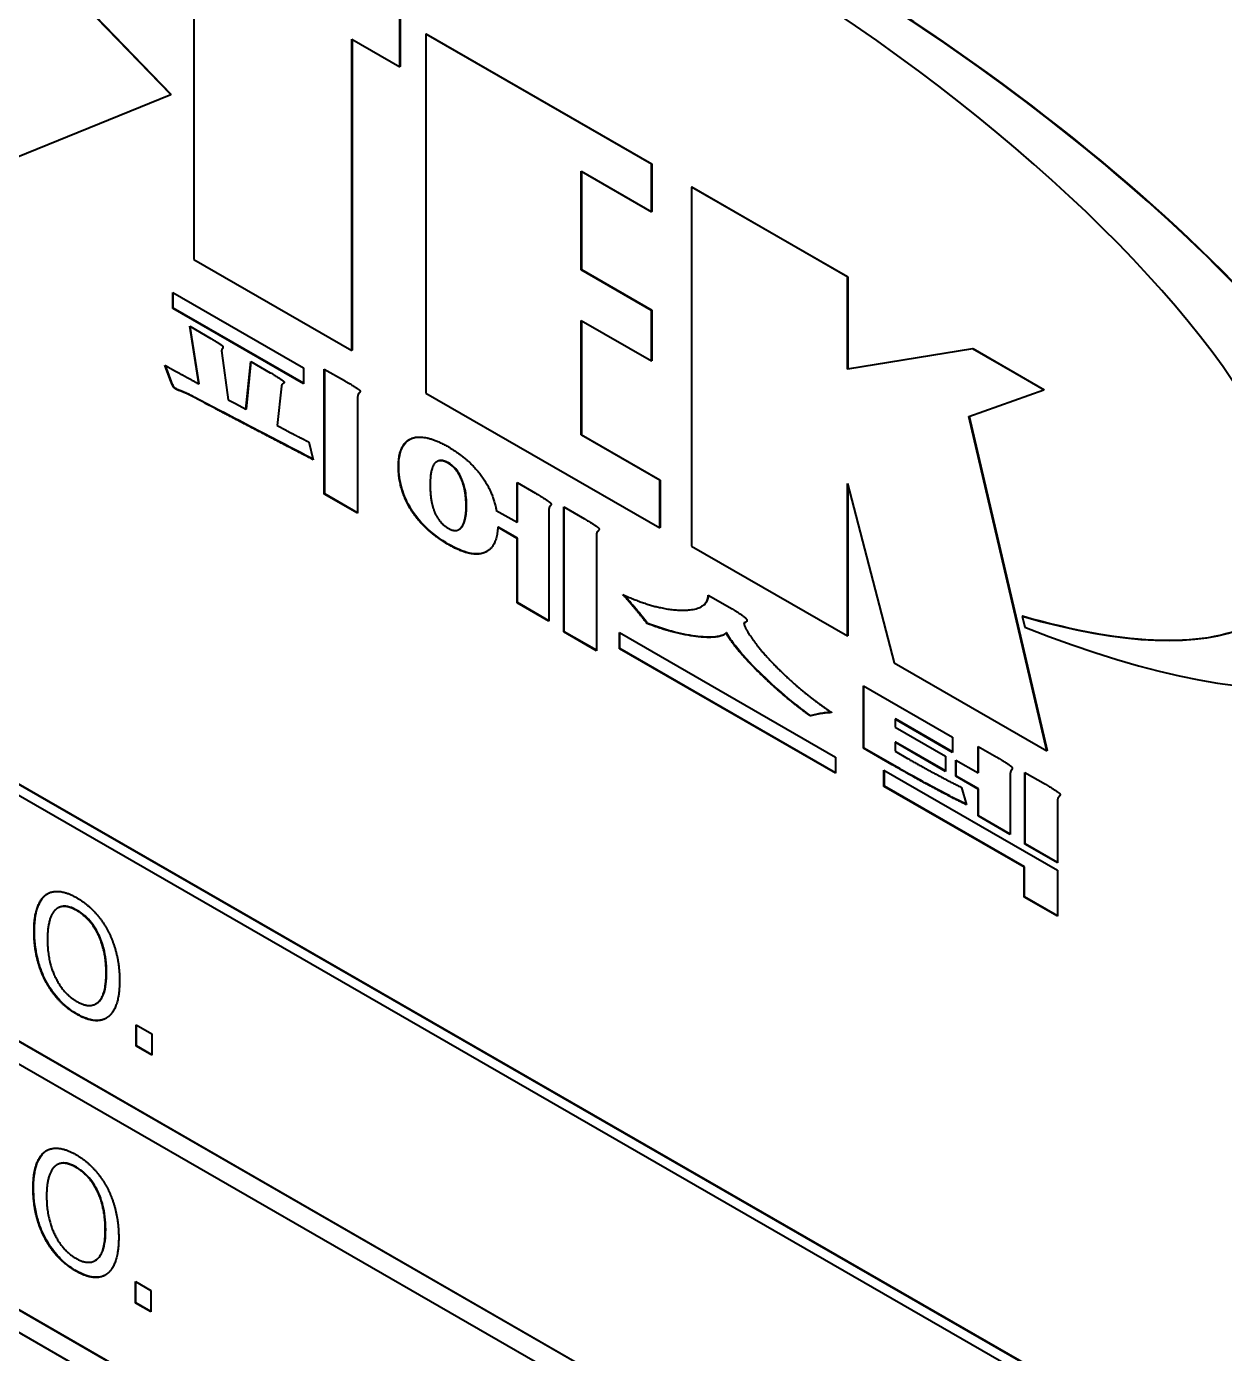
# Model space of a CAD drawing. Header units: millimetres. Extents: x 0 to 3364, y 0 to 2376.
# Drawn here: x 2977.71 to 2988.65, y 1909.65 to 1921.77 of the extents above; entities that cross this region are included whole.
import ezdxf

# ---------------------------------------------------------------- set-up
doc = ezdxf.new("R2010")
doc.units = ezdxf.units.MM
doc.header["$LTSCALE"] = 4
doc.layers.add('가시적인 것(ISO)', color=3, linetype='Continuous', lineweight=40, true_color=0x00ff00)
doc.layers.add('가시적인 좁은 것(ISO)', color=3, linetype='Continuous', lineweight=35, true_color=0x00ff00)

msp = doc.modelspace()

# ---------------------------------------------------------------- linework, layer by layer
at = {"layer": '가시적인 것(ISO)'}
for p, q in [((2979.2344, 1922.4845), (2979.2344, 1919.6398)), ((2979.023, 1921.1467), (2977.817, 1922.3952)), ((2977.8205, 1922.3972), (2979.0266, 1921.1488)), ((2981.1139, 1921.4022), (2981.1139, 1921.8368)), ((2981.1174, 1921.8388), (2981.1174, 1921.4042)), ((2981.3566, 1921.7011), (2981.3531, 1921.6991)), ((2981.3531, 1921.6991), (2981.3531, 1918.4198)), ((2983.4136, 1920.5124), (2981.3531, 1921.6991)), ((2981.3566, 1921.7011), (2983.4172, 1920.5145)), ((2980.6765, 1921.6541), (2981.1139, 1921.4022)), ((2980.6765, 1918.8094), (2980.6765, 1921.6541)), ((2980.68, 1921.652), (2980.68, 1918.8115)), ((2981.1174, 1921.4042), (2981.1139, 1921.4022)), ((2975.8818, 1919.8728), (2979.023, 1921.1467)), ((2979.0266, 1921.1488), (2979.023, 1921.1467)), ((2983.4172, 1920.5145), (2983.4136, 1920.5124)), ((2983.4136, 1920.0778), (2983.4136, 1920.5124)), ((2983.4172, 1920.5145), (2983.4172, 1920.0799)), ((2982.7709, 1920.448), (2983.4136, 1920.0778)), ((2982.7709, 1919.5463), (2982.7709, 1920.448)), ((2982.7744, 1920.4459), (2982.7744, 1919.5483)), ((2983.7816, 1920.3046), (2983.778, 1920.3026)), ((2983.778, 1920.3026), (2983.778, 1917.0233)), ((2985.2043, 1919.4812), (2983.778, 1920.3026)), ((2983.7816, 1920.3046), (2985.2079, 1919.4833)), ((2983.4172, 1920.0799), (2983.4136, 1920.0778)), ((2979.2344, 1919.6398), (2980.6765, 1918.8094)), ((2982.7744, 1919.5483), (2982.7709, 1919.5463)), ((2983.4136, 1919.1761), (2982.7709, 1919.5463)), ((2982.7744, 1919.5483), (2983.4172, 1919.1782)), ((2985.2079, 1919.4833), (2985.2043, 1919.4812)), ((2985.2043, 1918.6399), (2985.2043, 1919.4812)), ((2985.2079, 1919.4833), (2985.2079, 1918.6419)), ((2979.0412, 1919.3395), (2980.236, 1918.6515)), ((2979.0412, 1919.1945), (2979.0412, 1919.3395)), ((2979.0447, 1919.1965), (2979.0447, 1919.3375)), ((2979.0447, 1919.1965), (2979.0412, 1919.1945)), ((2980.236, 1918.5065), (2979.0412, 1919.1945)), ((2980.236, 1918.5105), (2979.0447, 1919.1965)), ((2983.4172, 1919.1782), (2983.4136, 1919.1761)), ((2983.4136, 1918.7146), (2983.4136, 1919.1761)), ((2983.4172, 1919.1782), (2983.4172, 1918.7166)), ((2979.2798, 1918.5043), (2979.1954, 1919.0308)), ((2979.1954, 1919.0308), (2979.3887, 1918.9195)), ((2979.2833, 1918.5064), (2979.1997, 1919.0283)), ((2982.7709, 1919.0847), (2983.4136, 1918.7146)), ((2982.7709, 1918.0379), (2982.7709, 1919.0847)), ((2982.7744, 1919.0827), (2982.7744, 1918.04)), ((2979.4895, 1918.7865), (2979.5471, 1918.3575)), ((2980.68, 1918.8115), (2980.6765, 1918.8094)), ((2986.3445, 1918.8247), (2985.2043, 1918.6399)), ((2985.2079, 1918.6419), (2986.348, 1918.8267)), ((2986.348, 1918.8267), (2986.3445, 1918.8247)), ((2986.9969, 1918.449), (2986.3445, 1918.8247)), ((2986.348, 1918.8267), (2987.0005, 1918.451)), ((2979.0248, 1918.5216), (2978.9692, 1918.676)), ((2979.0283, 1918.5236), (2978.9746, 1918.6729)), ((2979.7095, 1918.2723), (2979.7527, 1918.7099)), ((2979.7131, 1918.2743), (2979.7559, 1918.708)), ((2979.7527, 1918.7099), (2979.9316, 1918.6068)), ((2980.236, 1918.6515), (2980.236, 1918.5065)), ((2983.4172, 1918.7166), (2983.4136, 1918.7146)), ((2980.4252, 1917.4988), (2980.4252, 1918.64)), ((2980.4252, 1918.64), (2980.6082, 1918.5346)), ((2980.4287, 1917.5008), (2980.4287, 1918.638)), ((2985.2079, 1918.6419), (2985.2043, 1918.6399)), ((2979.0283, 1918.5236), (2979.0248, 1918.5216)), ((2979.162, 1918.4217), (2979.1584, 1918.4197)), ((2979.2833, 1918.5064), (2979.2798, 1918.5043)), ((2980.0344, 1918.4846), (2979.9954, 1918.1231)), ((2981.3531, 1918.4198), (2983.4888, 1917.1899)), ((2986.3123, 1918.2078), (2986.9969, 1918.449)), ((2987.0005, 1918.451), (2986.9969, 1918.449)), ((2979.2483, 1918.3779), (2979.2448, 1918.3759)), ((2979.5471, 1918.3575), (2979.6129, 1918.3244)), ((2979.6129, 1918.3244), (2979.7095, 1918.2723)), ((2980.7295, 1918.3851), (2980.7295, 1917.3235)), ((2979.7131, 1918.2743), (2979.7095, 1918.2723)), ((2987.0244, 1915.1539), (2986.3123, 1918.2078)), ((2986.316, 1918.2091), (2987.0279, 1915.1559)), ((2971.9243, 1918.1357), (2987.8342, 1908.9738)), ((2971.9278, 1918.1378), (2987.8377, 1908.9758)), ((2979.9954, 1918.1231), (2980.0776, 1918.0805)), ((2982.7744, 1918.04), (2982.7709, 1918.0379)), ((2982.7744, 1918.04), (2983.4924, 1917.6265)), ((2972.0127, 1917.9826), (2987.7458, 1908.9225)), ((2980.2833, 1917.974), (2980.3244, 1917.8124)), ((2983.4888, 1917.6245), (2982.7709, 1918.0379)), ((2981.4557, 1917.7962), (2981.4521, 1917.7941)), ((2981.679, 1917.6403), (2981.6754, 1917.6383)), ((2982.1854, 1917.24), (2982.1854, 1917.6026)), ((2982.1854, 1917.6026), (2982.354, 1917.5055)), ((2982.189, 1917.242), (2982.189, 1917.6006)), ((2983.4924, 1917.6265), (2983.4888, 1917.6245)), ((2983.4888, 1917.1899), (2983.4888, 1917.6245)), ((2983.4924, 1917.6265), (2983.4924, 1917.1919)), ((2985.2043, 1917.5955), (2985.6307, 1915.9564)), ((2985.2043, 1916.202), (2985.2043, 1917.5955)), ((2985.2079, 1917.5819), (2985.2079, 1916.204)), ((2980.4287, 1917.5008), (2980.4252, 1917.4988)), ((2980.7295, 1917.3235), (2980.4252, 1917.4988)), ((2980.7295, 1917.3276), (2980.4287, 1917.5008)), ((2981.9962, 1917.349), (2982.1854, 1917.24)), ((2982.4774, 1917.3631), (2982.4774, 1916.336)), ((2982.6131, 1917.3801), (2982.8003, 1917.2723)), ((2982.6131, 1916.2388), (2982.6131, 1917.3801)), ((2982.6167, 1916.2409), (2982.6167, 1917.378)), ((2981.679, 1917.1945), (2981.6754, 1917.1925)), ((2982.0142, 1917.1965), (2982.0106, 1917.1944)), ((2982.1854, 1917.0938), (2982.0106, 1917.1944)), ((2982.189, 1917.0958), (2982.0142, 1917.1965)), ((2982.189, 1917.242), (2982.1854, 1917.24)), ((2983.4924, 1917.1919), (2983.4888, 1917.1899)), ((2981.6577, 1917.1758), (2981.6541, 1917.1738)), ((2982.189, 1917.0958), (2982.1854, 1917.0938)), ((2982.1854, 1916.5042), (2982.1854, 1917.0938)), ((2982.189, 1916.5062), (2982.189, 1917.0958)), ((2982.9113, 1917.1251), (2982.9113, 1916.0671)), ((2983.778, 1917.0233), (2985.2043, 1916.202)), ((2982.189, 1916.5062), (2982.1854, 1916.5042)), ((2982.4774, 1916.336), (2982.1854, 1916.5042)), ((2982.4774, 1916.3401), (2982.189, 1916.5062)), ((2983.8753, 1916.4731), (2983.8717, 1916.4711)), ((2983.9313, 1916.5746), (2984.1493, 1916.4491)), ((2986.8029, 1916.3851), (2986.7993, 1916.383)), ((2986.7993, 1916.383), (2986.8229, 1916.2821)), ((2982.6167, 1916.2409), (2982.6131, 1916.2388)), ((2982.9113, 1916.0671), (2982.6131, 1916.2388)), ((2982.9113, 1916.0712), (2982.6167, 1916.2409)), ((2983.1211, 1916.0842), (2983.1211, 1916.2328)), ((2983.1211, 1916.2328), (2985.0952, 1915.096)), ((2983.1246, 1916.0863), (2983.1246, 1916.2308)), ((2983.3755, 1916.3186), (2983.372, 1916.3166)), ((2984.0993, 1916.2311), (2984.0958, 1916.2291)), ((2984.2618, 1916.323), (2984.2583, 1916.321)), ((2985.2079, 1916.204), (2985.2043, 1916.202)), ((2983.1246, 1916.0863), (2983.1211, 1916.0842)), ((2985.0952, 1914.9474), (2983.1211, 1916.0842)), ((2985.0952, 1914.9515), (2983.1246, 1916.0863)), ((2985.6307, 1915.9564), (2987.0244, 1915.1539)), ((2972.0162, 1915.7364), (2987.7458, 1906.6783)), ((2985.3502, 1915.7456), (2986.1645, 1915.2767)), ((2985.3502, 1915.1762), (2985.3502, 1915.7456)), ((2985.3537, 1915.1783), (2985.3537, 1915.7436)), ((2987.7458, 1906.6743), (2972.0127, 1915.7344)), ((2972.0127, 1915.53), (2987.7458, 1906.4699)), ((2984.8684, 1915.4732), (2984.8649, 1915.4711)), ((2985.6416, 1915.444), (2985.6381, 1915.442)), ((2985.6381, 1915.442), (2985.6381, 1915.3683)), ((2986.1645, 1915.1388), (2985.6381, 1915.442)), ((2986.1645, 1915.1429), (2985.6416, 1915.444)), ((2985.6381, 1915.3683), (2986.0987, 1915.103)), ((2986.1645, 1915.2767), (2986.1645, 1915.1388)), ((2985.3537, 1915.1783), (2985.3502, 1915.1762)), ((2985.6114, 1915.0258), (2985.3502, 1915.1762)), ((2985.6149, 1915.0279), (2985.3537, 1915.1783)), ((2985.6416, 1915.2324), (2985.6381, 1915.2304)), ((2985.6381, 1915.2304), (2985.6381, 1915.1495)), ((2986.0987, 1914.9651), (2985.6381, 1915.2304)), ((2985.6381, 1915.1495), (2985.7532, 1915.0832)), ((2986.0987, 1914.9692), (2985.6416, 1915.2324)), ((2986.3969, 1915.1928), (2986.5676, 1915.0945)), ((2986.3969, 1914.9515), (2986.3969, 1915.1928)), ((2986.4004, 1914.9535), (2986.4004, 1915.1908)), ((2987.0279, 1915.1559), (2987.0244, 1915.1539)), ((2985.0952, 1915.096), (2985.0952, 1914.9474)), ((2986.0987, 1915.103), (2986.0987, 1914.9651)), ((2986.1933, 1915.0687), (2986.3969, 1914.9515)), ((2986.1933, 1914.9201), (2986.1933, 1915.0687)), ((2986.1968, 1914.9222), (2986.1968, 1915.0667)), ((2985.5373, 1914.8283), (2985.5373, 1914.9769)), ((2985.5373, 1914.9769), (2987.1228, 1914.0639)), ((2985.5409, 1914.8304), (2985.5409, 1914.9749)), ((2986.1968, 1914.9222), (2986.1933, 1914.9201)), ((2986.3969, 1914.8029), (2986.1933, 1914.9201)), ((2986.4004, 1914.8049), (2986.1968, 1914.9222)), ((2986.4004, 1914.9535), (2986.3969, 1914.9515)), ((2986.691, 1914.9426), (2986.691, 1914.3887)), ((2986.8246, 1914.301), (2986.8246, 1914.9548)), ((2986.8246, 1914.9548), (2987.0117, 1914.8471)), ((2986.8282, 1914.303), (2986.8282, 1914.9528)), ((2985.5409, 1914.8304), (2985.5373, 1914.8283)), ((2986.8184, 1914.0906), (2985.5373, 1914.8283)), ((2986.822, 1914.0926), (2985.5409, 1914.8304)), ((2986.2468, 1914.818), (2986.292, 1914.66)), ((2986.4004, 1914.8049), (2986.3969, 1914.8029)), ((2986.3969, 1914.558), (2986.3969, 1914.8029)), ((2986.4004, 1914.56), (2986.4004, 1914.8049)), ((2987.1228, 1914.6999), (2987.1228, 1914.1293)), ((2986.4004, 1914.56), (2986.3969, 1914.558)), ((2986.691, 1914.3887), (2986.3969, 1914.558)), ((2986.691, 1914.3927), (2986.4004, 1914.56)), ((2986.8282, 1914.303), (2986.8246, 1914.301)), ((2987.1228, 1914.1293), (2986.8246, 1914.301)), ((2987.1228, 1914.1334), (2986.8282, 1914.303)), ((2986.822, 1914.0926), (2986.8184, 1914.0906)), ((2986.8184, 1913.8171), (2986.8184, 1914.0906)), ((2986.822, 1913.8192), (2986.822, 1914.0926)), ((2987.1228, 1914.0639), (2987.1228, 1913.6419)), ((2977.883, 1913.8384), (2977.8795, 1913.8363)), ((2986.822, 1913.8192), (2986.8184, 1913.8171)), ((2987.1228, 1913.6419), (2986.8184, 1913.8171)), ((2987.1228, 1913.646), (2986.822, 1913.8192)), ((2977.9946, 1913.7188), (2977.9911, 1913.7168)), ((2987.7458, 1904.2216), (2972.0127, 1913.2817)), ((2972.0162, 1913.2838), (2987.7458, 1904.2257)), ((2972.0127, 1913.0773), (2987.7458, 1904.0172)), ((2978.3418, 1912.8439), (2978.3383, 1912.8419)), ((2978.7068, 1912.4547), (2978.7068, 1912.6502)), ((2978.7068, 1912.6502), (2978.8486, 1912.5685)), ((2978.7103, 1912.4568), (2978.7103, 1912.6482)), ((2978.8486, 1912.5685), (2978.8486, 1912.3731)), ((2978.7103, 1912.4568), (2978.7068, 1912.4547)), ((2978.8486, 1912.3731), (2978.7068, 1912.4547)), ((2978.8486, 1912.3771), (2978.7103, 1912.4568)), ((2977.8751, 1911.4924), (2977.8716, 1911.4904)), ((2977.9868, 1911.3729), (2977.9832, 1911.3709)), ((2978.334, 1910.498), (2978.3304, 1910.496)), ((2978.6989, 1910.1088), (2978.6989, 1910.3043)), ((2978.6989, 1910.3043), (2978.8407, 1910.2226)), ((2978.7024, 1910.1109), (2978.7024, 1910.3022)), ((2978.8407, 1910.2226), (2978.8407, 1910.0272)), ((2978.7024, 1910.1109), (2978.6989, 1910.1088)), ((2978.8407, 1910.0272), (2978.6989, 1910.1088)), ((2978.8407, 1910.0312), (2978.7024, 1910.1109))]:
    msp.add_line(p, q, dxfattribs=at)
for centre, major_axis, ratio, start_param, end_param in [((2984.7444, 1919.8828), (-5.5334, 3.7466), 0.327963, 2.1647659, 6.0561202), ((2984.7479, 1919.8848), (-5.5334, 3.7466), 0.327963, 2.9832358, 6.0561202), ((2984.0705, 1920.0656), (5.1164, -3.5026), 0.3375041, 5.4859141, 9.0888644), ((2984.074, 1920.0677), (5.1164, -3.5026), 0.3375041, 5.4859141, 6.1214902)]:
    msp.add_ellipse(centre, major_axis=major_axis, ratio=ratio, start_param=start_param, end_param=end_param, dxfattribs=at)
for points, degree in [([(2979.3887, 1918.9195), (2979.4731, 1918.8709), (2979.4916, 1918.8543)], 2), ([(2979.4874, 1918.8139), (2979.4854, 1918.802), (2979.4895, 1918.7865)], 2), ([(2979.4957, 1918.8293), (2979.4895, 1918.8198), (2979.4874, 1918.8139)], 2), ([(2979.4916, 1918.8543), (2979.5039, 1918.8424), (2979.4957, 1918.8293)], 2), ([(2978.9692, 1918.676), (2979.033, 1918.6393), (2979.1214, 1918.5908)], 2), ([(2979.1214, 1918.5908), (2979.181, 1918.5588), (2979.2798, 1918.5043)], 2), ([(2979.9316, 1918.6068), (2980.0303, 1918.55), (2980.0509, 1918.5298)], 2), ([(2980.0509, 1918.5298), (2980.0653, 1918.5168), (2980.0488, 1918.5072)], 2), ([(2980.6082, 1918.5346), (2980.7213, 1918.4695), (2980.7439, 1918.4505)], 2), ([(2979.0535, 1918.4682), (2979.0412, 1918.48), (2979.0248, 1918.5216)], 2), ([(2979.1029, 1918.4421), (2979.0659, 1918.4563), (2979.0535, 1918.4682)], 2), ([(2979.1584, 1918.4197), (2979.1358, 1918.4291), (2979.1029, 1918.4421)], 2), ([(2979.2448, 1918.3759), (2979.1996, 1918.4007), (2979.1584, 1918.4197)], 2), ([(2980.0386, 1918.4989), (2980.0344, 1918.4929), (2980.0344, 1918.4846)], 2), ([(2980.0488, 1918.5072), (2980.0427, 1918.5013), (2980.0386, 1918.4989)], 2), ([(2980.7357, 1918.4101), (2980.7295, 1918.3994), (2980.7295, 1918.3851)], 2), ([(2980.746, 1918.4244), (2980.7377, 1918.416), (2980.7357, 1918.4101)], 2), ([(2980.7439, 1918.4505), (2980.7603, 1918.4363), (2980.746, 1918.4244)], 2), ([(2979.7445, 1918.1143), (2979.4566, 1918.2646), (2979.2448, 1918.3759)], 2), ([(2980.3244, 1917.8124), (2980.02, 1917.9698), (2979.7445, 1918.1143)], 2), ([(2980.0776, 1918.0805), (2980.1537, 1918.0403), (2980.1887, 1918.0225)], 2), ([(2980.1887, 1918.0225), (2980.2483, 1917.9918), (2980.2833, 1917.974)], 2), ([(2981.1017, 1917.7488), (2981.1017, 1917.9497), (2981.2148, 1918.0034)], 2), ([(2981.2148, 1918.0034), (2981.3361, 1918.0572), (2981.5582, 1917.9293)], 2), ([(2981.5582, 1917.9293), (2981.7433, 1917.8227), (2981.8585, 1917.6672)], 2), ([(2981.5562, 1917.7807), (2981.476, 1917.8269), (2981.4328, 1917.778)], 2), ([(2981.2148, 1917.3591), (2981.1017, 1917.5419), (2981.1017, 1917.7488)], 2), ([(2981.4328, 1917.778), (2981.3917, 1917.7268), (2981.3917, 1917.5818)], 2), ([(2981.6754, 1917.6383), (2981.6343, 1917.7357), (2981.5562, 1917.7807)], 2), ([(2981.3917, 1917.5818), (2981.3917, 1917.432), (2981.4328, 1917.3322)], 2), ([(2981.7207, 1917.3923), (2981.7207, 1917.5374), (2981.6754, 1917.6383)], 2), ([(2981.8585, 1917.6672), (2981.9674, 1917.5177), (2981.9962, 1917.349)], 2), ([(2982.354, 1917.5055), (2982.463, 1917.4427), (2982.4877, 1917.4202)], 2), ([(2981.5582, 1917.0365), (2981.3361, 1917.1644), (2981.2148, 1917.3591)], 2), ([(2981.4328, 1917.3322), (2981.476, 1917.2325), (2981.5562, 1917.1863)], 2), ([(2981.6754, 1917.1925), (2981.7207, 1917.2437), (2981.7207, 1917.3923)], 2), ([(2982.4815, 1917.3809), (2982.4774, 1917.3726), (2982.4774, 1917.3631)], 2), ([(2982.4898, 1917.3917), (2982.4836, 1917.3845), (2982.4815, 1917.3809)], 2), ([(2982.4877, 1917.4202), (2982.5042, 1917.4048), (2982.4898, 1917.3917)], 2), ([(2981.5562, 1917.1863), (2981.6343, 1917.1413), (2981.6754, 1917.1925)], 2), ([(2981.6577, 1917.1758), (2981.6657, 1917.1805), (2981.6728, 1917.1869), (2981.679, 1917.1945)], 3), ([(2982.0106, 1917.1944), (2982.0003, 1917.0066), (2981.8872, 1916.9624)], 2), ([(2982.8003, 1917.2723), (2982.9052, 1917.2119), (2982.9278, 1917.1917)], 2), ([(2982.9278, 1917.1917), (2982.9422, 1917.1775), (2982.9278, 1917.1632)], 2), ([(2982.9154, 1917.1489), (2982.9113, 1917.1382), (2982.9113, 1917.1251)], 2), ([(2982.9278, 1917.1632), (2982.9195, 1917.1549), (2982.9154, 1917.1489)], 2), ([(2981.8872, 1916.9624), (2981.768, 1916.9157), (2981.5582, 1917.0365)], 2), ([(2981.9112, 1916.974), (2981.9047, 1916.9704), (2981.8979, 1916.9672), (2981.8908, 1916.9644)], 3), ([(2983.1519, 1916.58), (2983.4645, 1916.4369), (2983.6989, 1916.4374)], 2), ([(2983.2691, 1916.4459), (2983.2116, 1916.516), (2983.1519, 1916.58)], 2), ([(2983.6989, 1916.4374), (2983.9313, 1916.4379), (2983.9313, 1916.5746)], 2), ([(2983.372, 1916.3166), (2983.3267, 1916.3771), (2983.2691, 1916.4459)], 2), ([(2984.1493, 1916.4491), (2984.2521, 1916.3899), (2984.2768, 1916.3614)], 2), ([(2984.2768, 1916.3614), (2984.3014, 1916.3329), (2984.2583, 1916.321)], 2), ([(2983.812, 1916.1987), (2983.5961, 1916.2279), (2983.372, 1916.3166)], 2), ([(2984.0958, 1916.2291), (2984.0362, 1916.1695), (2983.812, 1916.1987)], 2), ([(2984.396, 1915.8683), (2984.1698, 1916.0925), (2984.0958, 1916.2291)], 2), ([(2984.2583, 1916.321), (2984.2583, 1916.2889), (2984.3138, 1916.2058)], 2), ([(2984.2763, 1916.3284), (2984.2722, 1916.3263), (2984.2673, 1916.3245), (2984.2618, 1916.323)], 3), ([(2984.3138, 1916.2058), (2984.3734, 1916.1155), (2984.4742, 1916.004)], 2), ([(2984.4742, 1916.004), (2984.5893, 1915.8783), (2984.7271, 1915.7573)], 2), ([(2984.8649, 1915.4711), (2984.6243, 1915.6442), (2984.396, 1915.8683)], 2), ([(2984.7271, 1915.7573), (2984.8875, 1915.6186), (2985.0623, 1915.5013)], 2), ([(2985.0623, 1915.5013), (2985.0171, 1915.5024), (2984.9615, 1915.4928)], 2), ([(2984.9615, 1915.4928), (2984.9122, 1915.4843), (2984.8649, 1915.4711)], 2), ([(2985.9486, 1914.8376), (2985.7944, 1914.9204), (2985.6114, 1915.0258)], 2), ([(2985.7532, 1915.0832), (2985.8787, 1915.011), (2985.9918, 1914.9506)], 2), ([(2986.5676, 1915.0945), (2986.6766, 1915.0318), (2986.6992, 1915.0104)], 2), ([(2986.6992, 1915.0104), (2986.7177, 1914.9938), (2986.7033, 1914.9795)], 2), ([(2985.9918, 1914.9506), (2986.1172, 1914.8831), (2986.2468, 1914.818)], 2), ([(2986.6951, 1914.9652), (2986.691, 1914.9545), (2986.691, 1914.9426)], 2), ([(2986.7033, 1914.9795), (2986.6971, 1914.97), (2986.6951, 1914.9652)], 2), ([(2986.292, 1914.66), (2986.1481, 1914.7286), (2985.9486, 1914.8376)], 2), ([(2987.0117, 1914.8471), (2987.1166, 1914.7867), (2987.1392, 1914.7665)], 2), ([(2987.1269, 1914.7237), (2987.1228, 1914.713), (2987.1228, 1914.6999)], 2), ([(2987.1392, 1914.738), (2987.131, 1914.7296), (2987.1269, 1914.7237)], 2), ([(2987.1392, 1914.7665), (2987.1536, 1914.7523), (2987.1392, 1914.738)], 2), ([(2977.7735, 1913.5032), (2977.7735, 1913.6315), (2977.8286, 1913.7952), (2977.8795, 1913.8363)], 2), ([(2977.8795, 1913.8363), (2977.931, 1913.8745), (2978.075, 1913.862), (2978.1638, 1913.8109)], 2), ([(2977.883, 1913.8384), (2977.8876, 1913.8418), (2977.8924, 1913.845), (2977.8973, 1913.8479)], 3), ([(2978.1638, 1913.8109), (2978.2541, 1913.7589), (2978.3988, 1913.6027), (2978.4489, 1913.5084)], 2), ([(2977.9683, 1913.6999), (2977.9332, 1913.6679), (2977.896, 1913.532), (2977.896, 1913.4326)], 2), ([(2978.1646, 1913.6929), (2978.1008, 1913.7296), (2978.0048, 1913.7335), (2977.9683, 1913.6999)], 2), ([(2978.3601, 1913.4742), (2978.325, 1913.5475), (2978.2262, 1913.6574), (2978.1646, 1913.6929)], 2), ([(2977.8788, 1913.0492), (2977.8279, 1913.1464), (2977.7735, 1913.3773), (2977.7735, 1913.5032)], 2), ([(2978.4324, 1913.1237), (2978.4324, 1913.2247), (2978.3945, 1913.4031), (2978.3601, 1913.4742)], 2), ([(2978.4489, 1913.5084), (2978.4991, 1913.4116), (2978.5549, 1913.1807), (2978.5549, 1913.0532)], 2), ([(2977.896, 1913.4326), (2977.896, 1913.2314), (2978.0421, 1912.9336), (2978.1646, 1912.8631)], 2), ([(2978.1646, 1912.8631), (2978.287, 1912.7925), (2978.4324, 1912.9224), (2978.4324, 1913.1237)], 2), ([(2978.1638, 1912.7459), (2978.0743, 1912.7974), (2977.931, 1912.9503), (2977.8788, 1913.0492)], 2), ([(2978.5549, 1913.0532), (2978.5549, 1912.9289), (2978.5005, 1912.759), (2978.4489, 1912.7208)], 2), ([(2978.4489, 1912.7208), (2978.3945, 1912.681), (2978.2505, 1912.696), (2978.1638, 1912.7459)], 2), ([(2977.8716, 1911.4904), (2977.9232, 1911.5286), (2978.0671, 1911.5161), (2978.156, 1911.465)], 2), ([(2977.8751, 1911.4924), (2977.8798, 1911.4959), (2977.8845, 1911.4991), (2977.8895, 1911.502)], 3), ([(2977.7656, 1911.1573), (2977.7656, 1911.2856), (2977.8207, 1911.4493), (2977.8716, 1911.4904)], 2), ([(2978.1567, 1911.3469), (2978.0929, 1911.3837), (2977.9969, 1911.3876), (2977.9604, 1911.354)], 2), ([(2978.156, 1911.465), (2978.2462, 1911.413), (2978.3909, 1911.2568), (2978.441, 1911.1625)], 2), ([(2977.9604, 1911.354), (2977.9253, 1911.322), (2977.8881, 1911.1861), (2977.8881, 1911.0867)], 2), ([(2978.3522, 1911.1283), (2978.3171, 1911.2016), (2978.2183, 1911.3115), (2978.1567, 1911.3469)], 2), ([(2977.8709, 1910.7033), (2977.82, 1910.8004), (2977.7656, 1911.0314), (2977.7656, 1911.1573)], 2), ([(2978.441, 1911.1625), (2978.4912, 1911.0657), (2978.547, 1910.8348), (2978.547, 1910.7072)], 2), ([(2977.8881, 1911.0867), (2977.8881, 1910.8855), (2978.0342, 1910.5877), (2978.1567, 1910.5171)], 2), ([(2978.4246, 1910.7778), (2978.4246, 1910.8788), (2978.3866, 1911.0572), (2978.3522, 1911.1283)], 2), ([(2978.1567, 1910.5171), (2978.2792, 1910.4466), (2978.4246, 1910.5765), (2978.4246, 1910.7778)], 2), ([(2978.156, 1910.4), (2978.0664, 1910.4515), (2977.9232, 1910.6044), (2977.8709, 1910.7033)], 2), ([(2978.547, 1910.7072), (2978.547, 1910.583), (2978.4926, 1910.4131), (2978.441, 1910.3749)], 2), ([(2978.441, 1910.3749), (2978.3866, 1910.335), (2978.2426, 1910.35), (2978.156, 1910.4)], 2)]:
    msp.add_open_spline(points, degree=degree, dxfattribs=at)
for points, knots in [([(2979.0571, 1918.4702), (2979.0548, 1918.4724), (2979.0526, 1918.4752), (2979.0482, 1918.4816), (2979.0458, 1918.4856), (2979.038, 1918.5001), (2979.0326, 1918.5127), (2979.0283, 1918.5236)], [-0.011855635, -0.011855635, -0.011855635, -0.011855635, -0.009812973, -0.009812973, -0.00718462, -0.00718462, 0, 0, 0, 0]), ([(2979.1064, 1918.4442), (2979.0914, 1918.4499), (2979.0768, 1918.4564), (2979.063, 1918.4652), (2979.0598, 1918.4676), (2979.0571, 1918.4702)], [-0.01024288, -0.01024288, -0.01024288, -0.01024288, -0.002403243, -0.002403243, 0, 0, 0, 0]), ([(2979.162, 1918.4217), (2979.1537, 1918.4252), (2979.145, 1918.4287), (2979.1267, 1918.4361), (2979.1164, 1918.4402), (2979.1064, 1918.4442)], [-0.015691909, -0.015691909, -0.015691909, -0.015691909, -0.008596692, -0.008596692, 0, 0, 0, 0]), ([(2979.2483, 1918.3779), (2979.2336, 1918.386), (2979.2188, 1918.3938), (2979.1901, 1918.4084), (2979.176, 1918.4152), (2979.162, 1918.4217)], [-0.02446534, -0.02446534, -0.02446534, -0.02446534, -0.011955556, -0.011955556, 0, 0, 0, 0]), ([(2979.748, 1918.1163), (2979.659, 1918.1628), (2979.5682, 1918.2102), (2979.4029, 1918.2968), (2979.3246, 1918.3378), (2979.2483, 1918.3779)], [-0.14049346, -0.14049346, -0.14049346, -0.14049346, -0.06480552, -0.06480552, 0, 0, 0, 0]), ([(2980.3233, 1917.8169), (2980.2258, 1917.8673), (2980.1282, 1917.9179), (2979.9366, 1918.0176), (2979.8422, 1918.0669), (2979.748, 1918.1163)], [-0.16276085, -0.16276085, -0.16276085, -0.16276085, -0.0799956, -0.0799956, 0, 0, 0, 0]), ([(2981.1052, 1917.7508), (2981.1052, 1917.7861), (2981.1079, 1917.8199), (2981.1196, 1917.8797), (2981.1281, 1917.9058), (2981.1563, 1917.9593), (2981.178, 1917.9824), (2981.2048, 1917.9982)], [-0.08775559, -0.08775559, -0.08775559, -0.08775559, -0.061853199, -0.061853199, -0.037893215, -0.037893215, -0.005338817, -0.005338817, -0.005338817, -0.005338817]), ([(2981.5597, 1917.7827), (2981.5446, 1917.7914), (2981.5295, 1917.7982), (2981.5013, 1917.8054), (2981.4886, 1917.8061), (2981.4691, 1917.8025), (2981.4621, 1917.7999), (2981.4557, 1917.7962)], [-0.041324939, -0.041324939, -0.041324939, -0.041324939, -0.02848768, -0.02848768, -0.0165146, -0.0165146, -0.008717798, -0.008717798, -0.008717798, -0.008717798]), ([(2981.2183, 1917.3611), (2981.1998, 1917.3912), (2981.1832, 1917.4221), (2981.1546, 1917.4859), (2981.1428, 1917.5179), (2981.1131, 1917.6202), (2981.1052, 1917.6877), (2981.1052, 1917.7508)], [-0.088616939, -0.088616939, -0.088616939, -0.088616939, -0.0674188, -0.0674188, -0.04627874, -0.04627874, 0, 0, 0, 0]), ([(2981.679, 1917.6403), (2981.6712, 1917.6587), (2981.6621, 1917.6766), (2981.641, 1917.7098), (2981.6295, 1917.7244), (2981.5988, 1917.7567), (2981.5794, 1917.7714), (2981.5597, 1917.7827)], [-0.040317215, -0.040317215, -0.040317215, -0.040317215, -0.028198807, -0.028198807, -0.016686482, -0.016686482, 0, 0, 0, 0]), ([(2981.7242, 1917.3944), (2981.7242, 1917.4415), (2981.7206, 1917.4939), (2981.7027, 1917.5769), (2981.693, 1917.609), (2981.679, 1917.6403)], [-0.055494005, -0.055494005, -0.055494005, -0.055494005, -0.020804652, -0.020804652, 0, 0, 0, 0]), ([(2981.5618, 1917.0386), (2981.4873, 1917.0814), (2981.4106, 1917.1361), (2981.2957, 1917.2521), (2981.2543, 1917.3034), (2981.2183, 1917.3611)], [-0.10412734, -0.10412734, -0.10412734, -0.10412734, -0.0408859, -0.0408859, 0, 0, 0, 0]), ([(2981.679, 1917.1945), (2981.6956, 1917.2134), (2981.7062, 1917.2405), (2981.7213, 1917.3074), (2981.7242, 1917.3512), (2981.7242, 1917.3944)], [-0.056876381, -0.056876381, -0.056876381, -0.056876381, -0.031707551, -0.031707551, 0, 0, 0, 0]), ([(2981.8908, 1916.9644), (2981.8706, 1916.9565), (2981.8488, 1916.9523), (2981.801, 1916.9507), (2981.7754, 1916.9537), (2981.6888, 1916.9732), (2981.6246, 1917.0024), (2981.5618, 1917.0386)], [-0.099042102, -0.099042102, -0.099042102, -0.099042102, -0.07672946, -0.07672946, -0.053284152, -0.053284152, 0, 0, 0, 0]), ([(2983.2727, 1916.448), (2983.2536, 1916.4712), (2983.2342, 1916.4941), (2983.197, 1916.5366), (2983.1793, 1916.5563), (2983.1613, 1916.5757)], [-0.036959047, -0.036959047, -0.036959047, -0.036959047, -0.01841787, -0.01841787, -0.001806724, -0.001806724, -0.001806724, -0.001806724]), ([(2983.8753, 1916.4731), (2983.8814, 1916.4767), (2983.8873, 1916.4807), (2983.9063, 1916.4958), (2983.9181, 1916.5097), (2983.9311, 1916.5408), (2983.9343, 1916.5556), (2983.9348, 1916.5726)], [-0.038721607, -0.038721607, -0.038721607, -0.038721607, -0.031453536, -0.031453536, -0.013698195, -0.013698195, -0.000998591, -0.000998591, -0.000998591, -0.000998591]), ([(2983.3755, 1916.3186), (2983.3597, 1916.3398), (2983.3435, 1916.3607), (2983.3093, 1916.4038), (2983.291, 1916.4261), (2983.2727, 1916.448)], [-0.033688649, -0.033688649, -0.033688649, -0.033688649, -0.01763359, -0.01763359, 0, 0, 0, 0]), ([(2983.8156, 1916.2007), (2983.7441, 1916.2104), (2983.6715, 1916.225), (2983.5244, 1916.2644), (2983.4503, 1916.289), (2983.3755, 1916.3186)], [-0.1291585, -0.1291585, -0.1291585, -0.1291585, -0.06428416, -0.06428416, 0, 0, 0, 0]), ([(2984.3996, 1915.8704), (2984.3203, 1915.9489), (2984.24, 1916.0343), (2984.1502, 1916.1499), (2984.1212, 1916.1908), (2984.0993, 1916.2311)], [-0.089805785, -0.089805785, -0.089805785, -0.089805785, -0.027501001, -0.027501001, 0, 0, 0, 0]), ([(2984.078, 1916.2154), (2984.072, 1916.212), (2984.0656, 1916.2092), (2984.0405, 1916.1999), (2984.0194, 1916.1959), (2983.9429, 1916.1878), (2983.8756, 1916.1929), (2983.8156, 1916.2007)], [-0.081956009, -0.081956009, -0.081956009, -0.081956009, -0.074985301, -0.074985301, -0.05459786, -0.05459786, 0, 0, 0, 0]), ([(2984.8684, 1915.4732), (2984.7885, 1915.5307), (2984.7093, 1915.5926), (2984.5526, 1915.7253), (2984.4755, 1915.7958), (2984.3996, 1915.8704)], [-0.13660656, -0.13660656, -0.13660656, -0.13660656, -0.06826819, -0.06826819, 0, 0, 0, 0]), ([(2984.9651, 1915.4948), (2984.9486, 1915.492), (2984.9323, 1915.4888), (2984.9001, 1915.4816), (2984.8842, 1915.4776), (2984.8684, 1915.4732)], [-0.033244126, -0.033244126, -0.033244126, -0.033244126, -0.016626511, -0.016626511, 0, 0, 0, 0]), ([(2985.0591, 1915.5034), (2985.0452, 1915.5035), (2985.0314, 1915.5029), (2985.0001, 1915.5002), (2984.9823, 1915.4978), (2984.9651, 1915.4948)], [-0.030548401, -0.030548401, -0.030548401, -0.030548401, -0.017466608, -0.017466608, 0, 0, 0, 0]), ([(2985.9521, 1914.8396), (2985.8985, 1914.8684), (2985.8444, 1914.8981), (2985.7322, 1914.9607), (2985.6734, 1914.9942), (2985.6149, 1915.0279)], [-0.095183227, -0.095183227, -0.095183227, -0.095183227, -0.049626797, -0.049626797, 0, 0, 0, 0]), ([(2986.2908, 1914.6643), (2986.2402, 1914.6885), (2986.1883, 1914.7146), (2986.0763, 1914.7725), (2986.0136, 1914.806), (2985.9521, 1914.8396)], [-0.095105369, -0.095105369, -0.095105369, -0.095105369, -0.052159785, -0.052159785, 0, 0, 0, 0]), ([(2977.777, 1913.5052), (2977.777, 1913.6234), (2977.7945, 1913.6885), (2977.8254, 1913.7726), (2977.8497, 1913.8114), (2977.883, 1913.8384)], [-0.079279059, -0.079279059, -0.079279059, -0.079279059, -0.044118552, -0.044118552, 0, 0, 0, 0]), ([(2978.1681, 1913.6949), (2978.1448, 1913.7083), (2978.1215, 1913.7192), (2978.0725, 1913.7339), (2978.0534, 1913.7344), (2978.0234, 1913.7317), (2978.0083, 1913.7267), (2977.9946, 1913.7188)], [-0.050133543, -0.050133543, -0.050133543, -0.050133543, -0.039150954, -0.039150954, -0.026352674, -0.026352674, -0.009844801, -0.009844801, -0.009844801, -0.009844801]), ([(2978.3636, 1913.4763), (2978.3513, 1913.502), (2978.3372, 1913.5269), (2978.3056, 1913.5736), (2978.2886, 1913.5947), (2978.2378, 1913.6483), (2978.2033, 1913.6746), (2978.1681, 1913.6949)], [-0.063923442, -0.063923442, -0.063923442, -0.063923442, -0.04668159, -0.04668159, -0.029847599, -0.029847599, 0, 0, 0, 0]), ([(2977.8823, 1913.0512), (2977.8649, 1913.0845), (2977.85, 1913.1186), (2977.8237, 1913.1902), (2977.8128, 1913.2273), (2977.7844, 1913.3478), (2977.777, 1913.4292), (2977.777, 1913.5052)], [-0.10254814, -0.10254814, -0.10254814, -0.10254814, -0.08007789, -0.08007789, -0.05577118, -0.05577118, 0, 0, 0, 0]), ([(2978.436, 1913.1257), (2978.436, 1913.2097), (2978.4262, 1913.2818), (2978.3992, 1913.3893), (2978.3843, 1913.4336), (2978.3636, 1913.4763)], [-0.071298846, -0.071298846, -0.071298846, -0.071298846, -0.028600089, -0.028600089, 0, 0, 0, 0]), ([(2978.3418, 1912.8439), (2978.3449, 1912.8457), (2978.348, 1912.8477), (2978.3795, 1912.8698), (2978.3973, 1912.8999), (2978.4294, 1912.9854), (2978.436, 1913.0556), (2978.436, 1913.1257)], [-0.08391735, -0.08391735, -0.08391735, -0.08391735, -0.080856809, -0.080856809, -0.051455738, -0.051455738, 0, 0, 0, 0]), ([(2978.1674, 1912.7479), (2978.1357, 1912.7662), (2978.104, 1912.7877), (2978.0441, 1912.837), (2978.0164, 1912.8637), (2977.9484, 1912.9411), (2977.9127, 1912.9937), (2977.8823, 1913.0512)], [-0.090934464, -0.090934464, -0.090934464, -0.090934464, -0.064114016, -0.064114016, -0.039087306, -0.039087306, 0, 0, 0, 0]), ([(2978.4341, 1912.7111), (2978.4215, 1912.704), (2978.408, 1912.6985), (2978.3656, 1912.6877), (2978.3408, 1912.689), (2978.2755, 1912.6958), (2978.222, 1912.7165), (2978.1674, 1912.7479)], [-0.066860539, -0.066860539, -0.066860539, -0.066860539, -0.059883707, -0.059883707, -0.046328606, -0.046328606, 0, 0, 0, 0]), ([(2977.7691, 1911.1593), (2977.7691, 1911.2775), (2977.7867, 1911.3425), (2977.8175, 1911.4267), (2977.8418, 1911.4655), (2977.8751, 1911.4924)], [-0.079279059, -0.079279059, -0.079279059, -0.079279059, -0.044118552, -0.044118552, 0, 0, 0, 0]), ([(2978.1602, 1911.349), (2978.137, 1911.3624), (2978.1136, 1911.3733), (2978.0646, 1911.388), (2978.0455, 1911.3885), (2978.0156, 1911.3858), (2978.0004, 1911.3807), (2977.9868, 1911.3729)], [-0.050133543, -0.050133543, -0.050133543, -0.050133543, -0.039150954, -0.039150954, -0.026352674, -0.026352674, -0.009844801, -0.009844801, -0.009844801, -0.009844801]), ([(2978.3558, 1911.1304), (2978.3434, 1911.1561), (2978.3293, 1911.181), (2978.2977, 1911.2277), (2978.2808, 1911.2487), (2978.2299, 1911.3024), (2978.1954, 1911.3287), (2978.1602, 1911.349)], [-0.063923442, -0.063923442, -0.063923442, -0.063923442, -0.04668159, -0.04668159, -0.029847599, -0.029847599, 0, 0, 0, 0]), ([(2977.8744, 1910.7053), (2977.857, 1910.7386), (2977.8421, 1910.7726), (2977.8158, 1910.8443), (2977.805, 1910.8814), (2977.7766, 1911.0019), (2977.7691, 1911.0833), (2977.7691, 1911.1593)], [-0.10254814, -0.10254814, -0.10254814, -0.10254814, -0.08007789, -0.08007789, -0.05577118, -0.05577118, 0, 0, 0, 0]), ([(2978.4281, 1910.7798), (2978.4281, 1910.8638), (2978.4183, 1910.9359), (2978.3913, 1911.0434), (2978.3764, 1911.0877), (2978.3558, 1911.1304)], [-0.071298846, -0.071298846, -0.071298846, -0.071298846, -0.028600089, -0.028600089, 0, 0, 0, 0]), ([(2978.334, 1910.498), (2978.3371, 1910.4998), (2978.3401, 1910.5017), (2978.3717, 1910.5239), (2978.3894, 1910.554), (2978.4215, 1910.6395), (2978.4281, 1910.7097), (2978.4281, 1910.7798)], [-0.08391735, -0.08391735, -0.08391735, -0.08391735, -0.080856809, -0.080856809, -0.051455738, -0.051455738, 0, 0, 0, 0]), ([(2978.1595, 1910.402), (2978.1278, 1910.4202), (2978.0961, 1910.4418), (2978.0362, 1910.4911), (2978.0085, 1910.5178), (2977.9406, 1910.5952), (2977.9048, 1910.6478), (2977.8744, 1910.7053)], [-0.090934464, -0.090934464, -0.090934464, -0.090934464, -0.064114016, -0.064114016, -0.039087306, -0.039087306, 0, 0, 0, 0]), ([(2978.4263, 1910.3652), (2978.4137, 1910.3581), (2978.4002, 1910.3526), (2978.3577, 1910.3418), (2978.3329, 1910.343), (2978.2676, 1910.3499), (2978.2141, 1910.3706), (2978.1595, 1910.402)], [-0.066860539, -0.066860539, -0.066860539, -0.066860539, -0.059883707, -0.059883707, -0.046328606, -0.046328606, 0, 0, 0, 0])]:
    msp.add_open_spline(points, degree=3, knots=knots, dxfattribs=at)
at = {"layer": '가시적인 좁은 것(ISO)'}
for p, q in [((2979.0571, 1918.4702), (2979.0535, 1918.4682)), ((2979.1064, 1918.4442), (2979.1029, 1918.4421)), ((2979.748, 1918.1163), (2979.7445, 1918.1143)), ((2981.1052, 1917.7508), (2981.1017, 1917.7488)), ((2981.5597, 1917.7827), (2981.5562, 1917.7807)), ((2981.2183, 1917.3611), (2981.2148, 1917.3591)), ((2981.7242, 1917.3944), (2981.7207, 1917.3923)), ((2981.5618, 1917.0386), (2981.5582, 1917.0365)), ((2981.8908, 1916.9644), (2981.8872, 1916.9624)), ((2983.2727, 1916.448), (2983.2691, 1916.4459)), ((2983.8156, 1916.2007), (2983.812, 1916.1987)), ((2984.3996, 1915.8704), (2984.396, 1915.8683)), ((2984.9651, 1915.4948), (2984.9615, 1915.4928)), ((2985.6149, 1915.0279), (2985.6114, 1915.0258)), ((2985.9521, 1914.8396), (2985.9486, 1914.8376)), ((2978.1681, 1913.6949), (2978.1646, 1913.6929)), ((2977.777, 1913.5052), (2977.7735, 1913.5032)), ((2978.3636, 1913.4763), (2978.3601, 1913.4742)), ((2978.436, 1913.1257), (2978.4324, 1913.1237)), ((2977.8823, 1913.0512), (2977.8788, 1913.0492)), ((2978.1674, 1912.7479), (2978.1638, 1912.7459)), ((2978.1602, 1911.349), (2978.1567, 1911.3469)), ((2977.7691, 1911.1593), (2977.7656, 1911.1573)), ((2978.3558, 1911.1304), (2978.3522, 1911.1283)), ((2978.4281, 1910.7798), (2978.4246, 1910.7778)), ((2977.8744, 1910.7053), (2977.8709, 1910.7033)), ((2978.1595, 1910.402), (2978.156, 1910.4))]:
    msp.add_line(p, q, dxfattribs=at)

doc.saveas('drawing.dxf')
